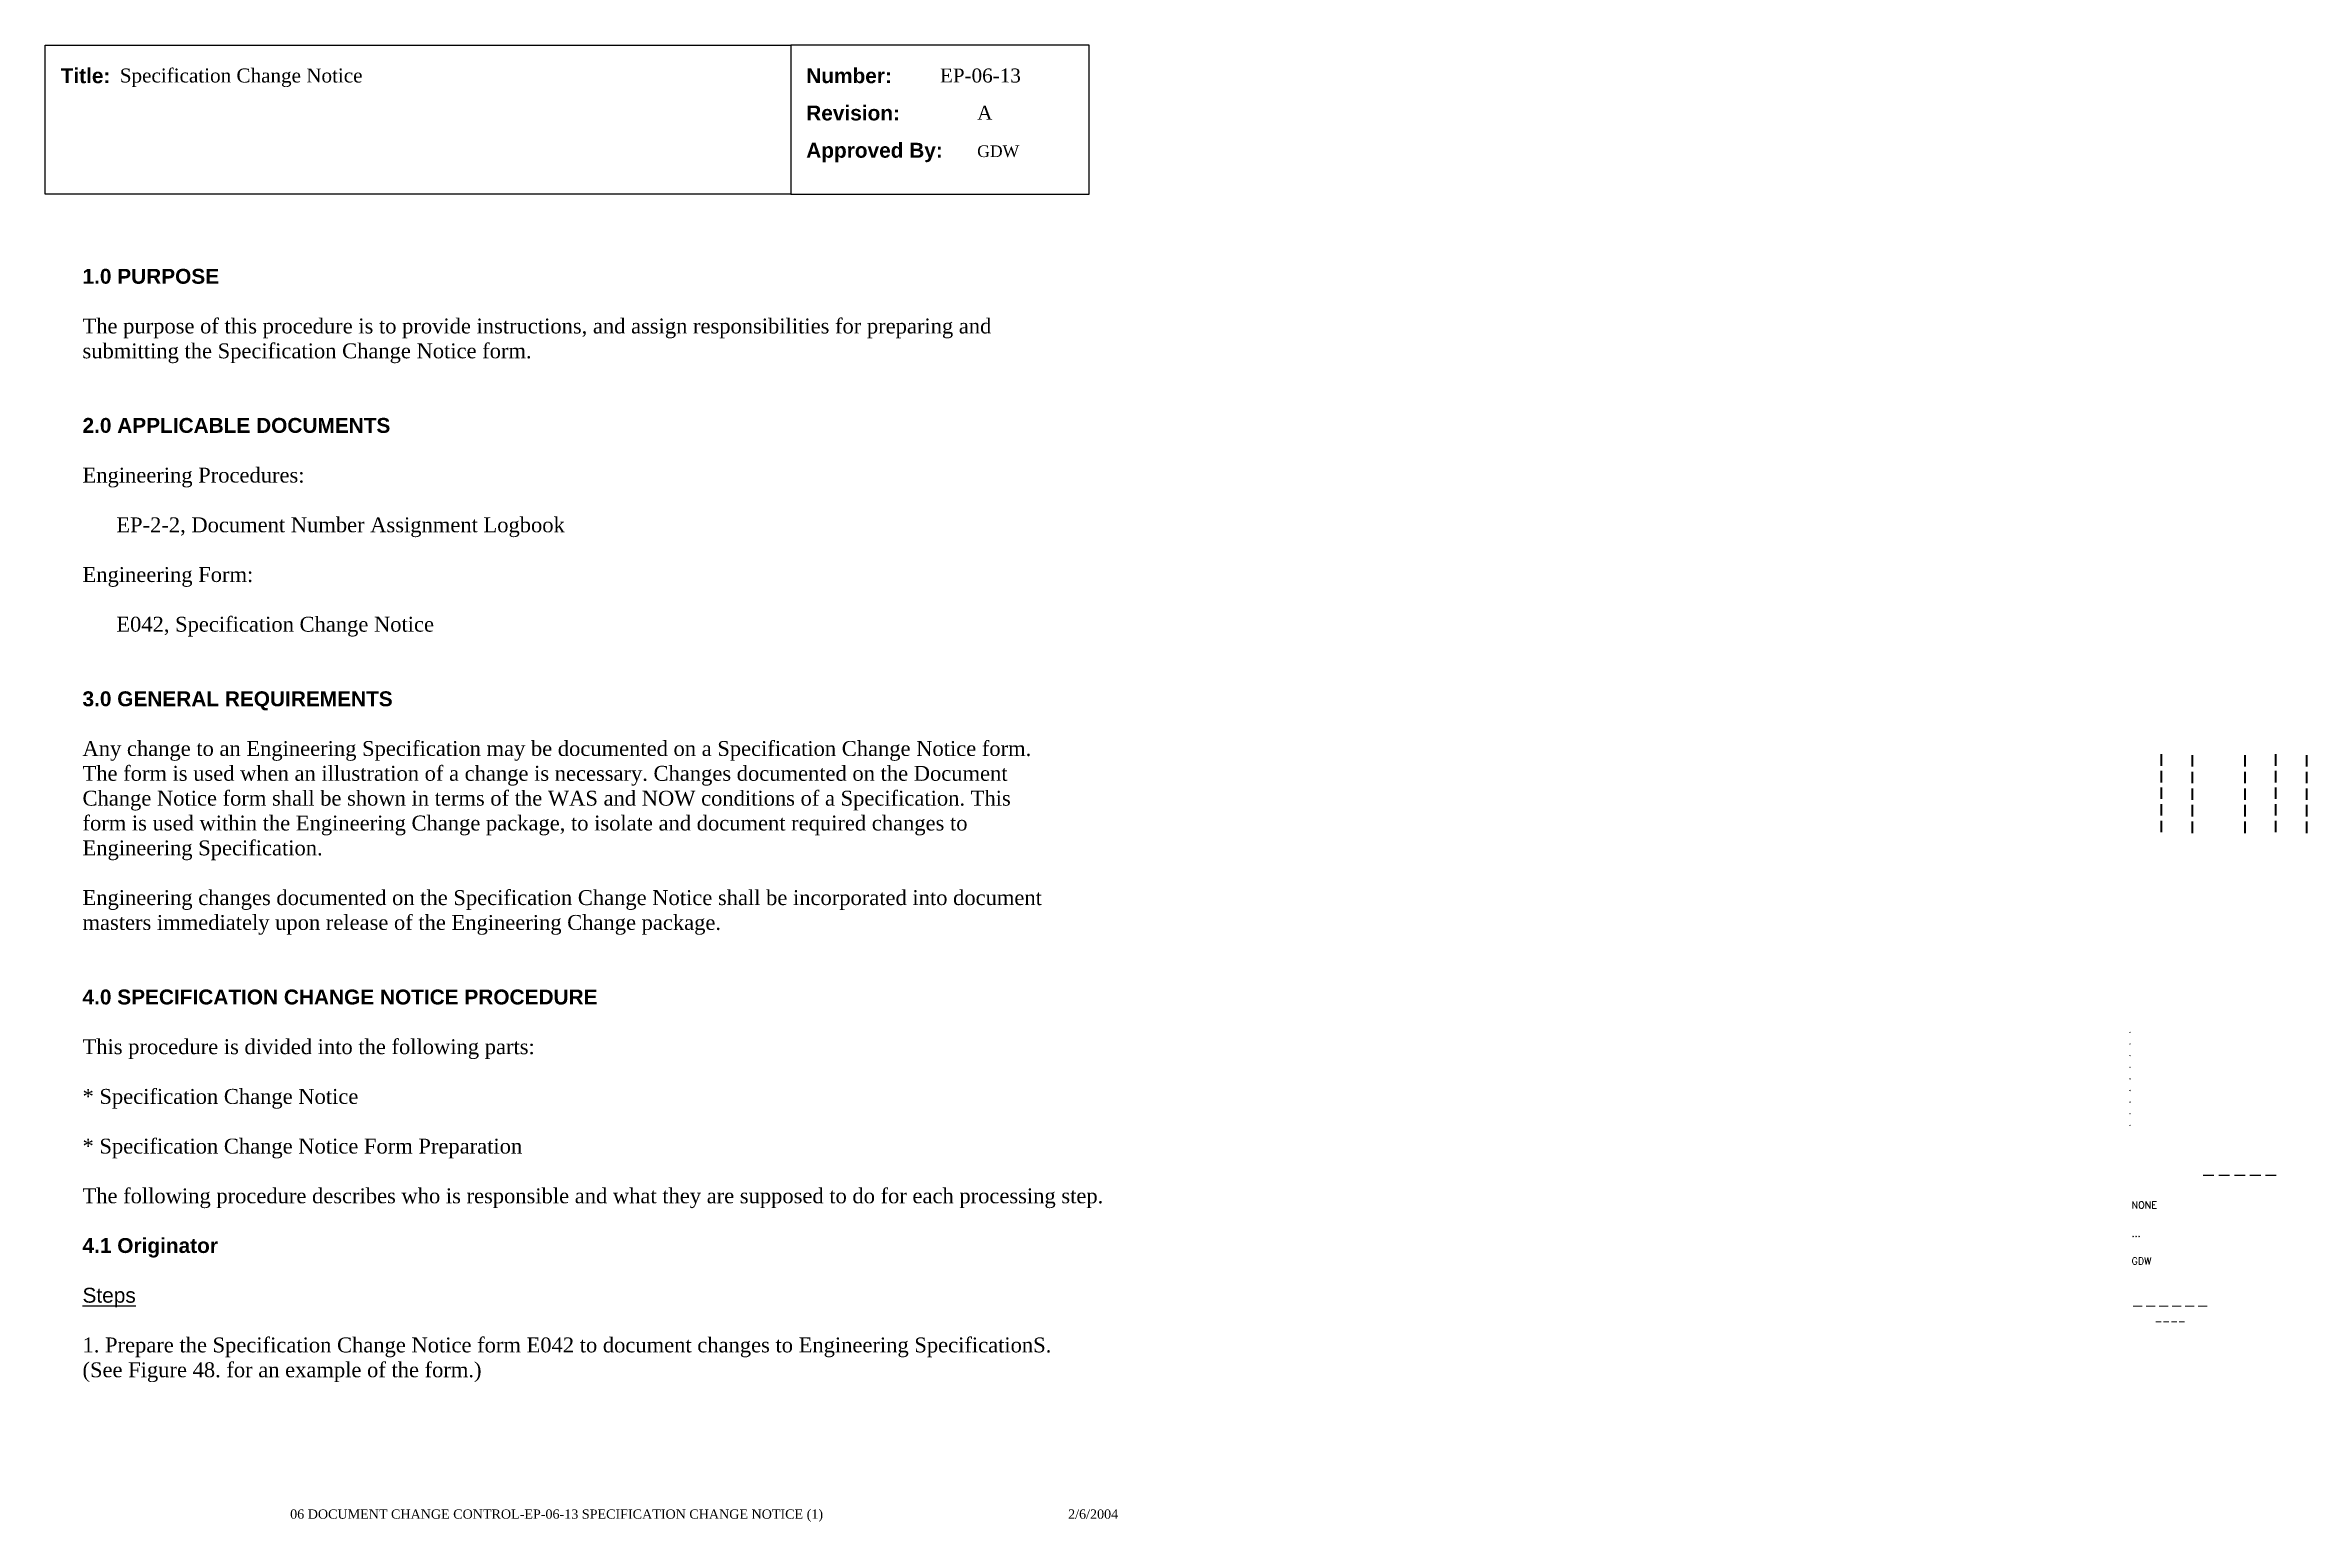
# Paper-space layout 'EP-06-13 Specification Change Notice (1)' of a CAD drawing. Header units: inches. Extents: x 1 to 31.3, y 0.2 to 20.
import ezdxf
from ezdxf.enums import TextEntityAlignment as Align

# ---------------------------------------------------------------- set-up
doc = ezdxf.new("R2010")
doc.units = ezdxf.units.IN
doc.header["$MEASUREMENT"] = 0
doc.layers.add('TitleBlock_Attributes', color=40, linetype='Continuous', plot=False)
doc.layers.add('TitleBlock_Atts_Print', color=1, linetype='Continuous')
doc.styles.get("Standard").update_dxf_attribs({"font": 'simplex.shx'})
doc.styles.add('style1', font='TIMES.TTF')
doc.styles.add('styleAtt', font='TIMES.TTF')
doc.styles.add('TBBIGTEXT', font='complex.shx')

# ---------------------------------------------------------------- blocks, each defined once
blk = doc.blocks.new('Test1')
at = {"layer": 'TitleBlock_Attributes', "style": 'TBBIGTEXT', "width": 0.8}
for tag, p, height in [('SideLine1', (29.492, 9.408), 0.25), ('SideLine2', (29.906, 9.396), 0.25), ('SideLine3', (30.612, 9.396), 0.25), ('SideLine4', (31.026, 9.408), 0.25), ('SideLine5', (31.44, 9.396), 0.25), ('File-Layout', (28.803, 3.641), 0.125)]:
    blk.add_attdef(tag, p, '', height=height, rotation=90, dxfattribs=at)
at = {"layer": 'TitleBlock_Attributes'}
for tag, p, height in [('REV1', (28.947, 6.754), 0.0625), ('REV2', (28.947, 6.598), 0.0625), ('REV3', (28.947, 6.442), 0.0625), ('REV4', (28.947, 6.286), 0.0625), ('REV5', (28.947, 6.13), 0.0625), ('REV6', (28.947, 5.974), 0.0625), ('REV7', (28.947, 5.818), 0.0625), ('REV8', (28.947, 5.662), 0.0625), ('REV9', (28.947, 5.506), 0.0625), ('SCALE', (28.983, 4.394), 0.0938), ('INCHARGE', (28.983, 4.016), 0.0938), ('DRW', (28.983, 3.641), 0.0938)]:
    blk.add_attdef(tag, p, '', height=height, dxfattribs=at)
at = {"layer": 'TitleBlock_Attributes', "style": 'TBBIGTEXT'}
for tag, height, p in [('PROJNUM', 0.188, (30.434, 4.761)), ('DWG_NUM', 0.156, (31.168, 4.127)), ('CUSTOMER', 0.156, (29.501, 3.017)), ('LOCATION', 0.0938, (29.501, 2.835)), ('DESC_1', 0.188, (29.501, 2.412)), ('DESC_2', 0.188, (29.501, 2.1)), ('DESC_3', 0.188, (29.501, 1.787))]:
    blk.add_attdef(tag, text='', height=height, dxfattribs=at).set_placement(p, align=Align.CENTER)
at = {"layer": 'TitleBlock_Attributes'}
blk.add_attdef('DRW_DATE', text='', height=0.0938, dxfattribs=at).set_placement((31.149, 3.648), align=Align.CENTER)

psp = doc.layouts.new('EP-06-13 Specification Change Notice (1)')

# ---------------------------------------------------------------- linework, layer by layer
for points in [[(1, 20), (11, 20), (11, 18), (1, 18)], [(11, 18), (15, 18), (15, 20), (11, 20)]]:
    psp.add_lwpolyline(points, close=True)

# ---------------------------------------------------------------- block references
ref = psp.add_blockref('Test1', (0, 0))
ref.add_attrib('CUSTOMER', '------', dxfattribs={"layer": 'TitleBlock_Attributes', "height": 0.1562, "style": 'TBBIGTEXT'}).set_placement((29.501, 3.017), align=Align.CENTER)
ref.add_attrib('LOCATION', '----', dxfattribs={"layer": 'TitleBlock_Attributes', "height": 0.0938, "style": 'TBBIGTEXT'}).set_placement((29.501, 2.835), align=Align.CENTER)
ref.add_attrib('DESC_1', 'Specification Change Notice', (2, 19.5), dxfattribs={"layer": 'TitleBlock_Atts_Print', "height": 0.1875, "style": 'styleAtt'})
ref.add_attrib('DESC_2', 'EP-06-13', (13, 19.5), dxfattribs={"layer": 'TitleBlock_Atts_Print', "height": 0.1875, "style": 'styleAtt'})
ref.add_attrib('DESC_3', 'A', (13.5, 19), dxfattribs={"layer": 'TitleBlock_Atts_Print', "height": 0.188, "style": 'styleAtt'})
ref.add_attrib('PROJNUM', '-----', dxfattribs={"layer": 'TitleBlock_Attributes', "height": 0.1875, "style": 'TBBIGTEXT'}).set_placement((30.434, 4.761), align=Align.CENTER)
ref.add_attrib('DWG_NUM', 'GDW', (13.5, 18.5), dxfattribs={"layer": 'TitleBlock_Atts_Print', "height": 0.1562, "style": 'styleAtt'})
ref.add_attrib('DRW_DATE', '2/6/2004', dxfattribs={"layer": 'TitleBlock_Atts_Print', "height": 0.125, "style": 'styleAtt'}).set_placement((15.055, 0.232), align=Align.CENTER)
ref.add_attrib('DRW', 'GDW', (28.983, 3.641), dxfattribs={"layer": 'TitleBlock_Attributes', "height": 0.0938})
ref.add_attrib('INCHARGE', '...', (28.983, 4.016), dxfattribs={"layer": 'TitleBlock_Attributes', "height": 0.0938})
ref.add_attrib('SCALE', 'NONE', (28.983, 4.394), dxfattribs={"layer": 'TitleBlock_Attributes', "height": 0.0938})
ref.add_attrib('REV1', '.', (28.947, 6.754), dxfattribs={"layer": 'TitleBlock_Attributes', "height": 0.0625})
ref.add_attrib('REV2', '.', (28.947, 6.598), dxfattribs={"layer": 'TitleBlock_Attributes', "height": 0.0625})
ref.add_attrib('REV3', '.', (28.947, 6.442), dxfattribs={"layer": 'TitleBlock_Attributes', "height": 0.0625})
ref.add_attrib('REV4', '.', (28.947, 6.286), dxfattribs={"layer": 'TitleBlock_Attributes', "height": 0.0625})
ref.add_attrib('REV5', '.', (28.947, 6.13), dxfattribs={"layer": 'TitleBlock_Attributes', "height": 0.0625})
ref.add_attrib('REV6', '.', (28.947, 5.974), dxfattribs={"layer": 'TitleBlock_Attributes', "height": 0.0625})
ref.add_attrib('REV7', '.', (28.947, 5.818), dxfattribs={"layer": 'TitleBlock_Attributes', "height": 0.0625})
ref.add_attrib('REV8', '.', (28.947, 5.662), dxfattribs={"layer": 'TitleBlock_Attributes', "height": 0.0625})
ref.add_attrib('REV9', '.', (28.947, 5.506), dxfattribs={"layer": 'TitleBlock_Attributes', "height": 0.0625})
ref.add_attrib('SideLine1', '-----', (29.492, 9.408), dxfattribs={"layer": 'TitleBlock_Attributes', "height": 0.25, "rotation": 90, "style": 'TBBIGTEXT', "width": 0.8})
ref.add_attrib('SideLine2', '-----', (29.906, 9.396), dxfattribs={"layer": 'TitleBlock_Attributes', "height": 0.25, "rotation": 90, "style": 'TBBIGTEXT', "width": 0.8})
ref.add_attrib('SideLine3', '-----', (30.612, 9.396), dxfattribs={"layer": 'TitleBlock_Attributes', "height": 0.25, "rotation": 90, "style": 'TBBIGTEXT', "width": 0.8})
ref.add_attrib('SideLine4', '-----', (31.026, 9.408), dxfattribs={"layer": 'TitleBlock_Attributes', "height": 0.25, "rotation": 90, "style": 'TBBIGTEXT', "width": 0.8})
ref.add_attrib('SideLine5', '-----', (31.44, 9.396), dxfattribs={"layer": 'TitleBlock_Attributes', "height": 0.25, "rotation": 90, "style": 'TBBIGTEXT', "width": 0.8})
ref.add_attrib('File-Layout', '06 DOCUMENT CHANGE CONTROL-EP-06-13 SPECIFICATION CHANGE NOTICE (1)', dxfattribs={"layer": 'TitleBlock_Atts_Print', "height": 0.125, "style": 'styleAtt'}).set_placement((7.859, 0.232), align=Align.CENTER)

# ---------------------------------------------------------------- texts
at = {"color": 5, "char_height": 0.2, "width": 2, "attachment_point": 1, "line_spacing_factor": 1.5, "style": 'style1'}
for s, insert in [('{\\fArial|b1|i0|c0|p34;Title:}', (1.207, 19.691)), ('{\\fArial|b1|i0|c0|p34;Number:\\PRevision:\\PApproved By:}', (11.207, 19.691))]:
    psp.add_mtext(s, dxfattribs=dict(at, insert=insert))
at = {"color": 5, "insert": (1.5, 17), "char_height": 0.2, "width": 13, "attachment_point": 1, "style": 'style1'}
psp.add_mtext('{\\fArial|b1|i0|c0|p34;1.0 PURPOSE\\P\\P}The purpose of this procedure is to provide instructions, and assign responsibilities for preparing and submitting the Specification Change Notice form.\\P\\P\\P{\\fArial|b1|i0|c0|p34;2.0 APPLICABLE DOCUMENTS\\P\\P}Engineering Procedures:\\P\\P      EP-2-2, Document Number Assignment Logbook\\P\\PEngineering Form:\\P\\P      E042, Specification Change Notice\\P\\P\\P{\\fArial|b1|i0|c0|p34;3.0 GENERAL REQUIREMENTS\\P\\P}Any change to an Engineering Specification may be documented on a Specification Change Notice form. The form is used when an illustration of a change is necessary. Changes documented on the Document Change Notice form shall be shown in terms of the WAS and NOW conditions of a Specification. This form is used within the Engineering Change package, to isolate and document required changes to Engineering Specification.\\P\\PEngineering changes documented on the Specification Change Notice shall be incorporated into document masters immediately upon release of the Engineering Change package.\\P\\P\\P{\\fArial|b1|i0|c0|p34;4.0 SPECIFICATION CHANGE NOTICE PROCEDURE\\P\\P}This procedure is divided into the following parts:\\P\\P* Specification Change Notice\\P\\P* Specification Change Notice Form Preparation\\P\\PThe following procedure describes who is responsible and what they are supposed to do for each processing step.\\P\\P{\\fArial|b1|i0|c0|p34;4.1 Originator\\P\\P\\fArial|b0|i0|c0|p34;\\LSteps\\P\\P}1. Prepare the Specification Change Notice form E042 to document changes to Engineering SpecificationS. (See Figure 48. for an example of the form.)', dxfattribs=at)

doc.saveas('drawing.dxf')
